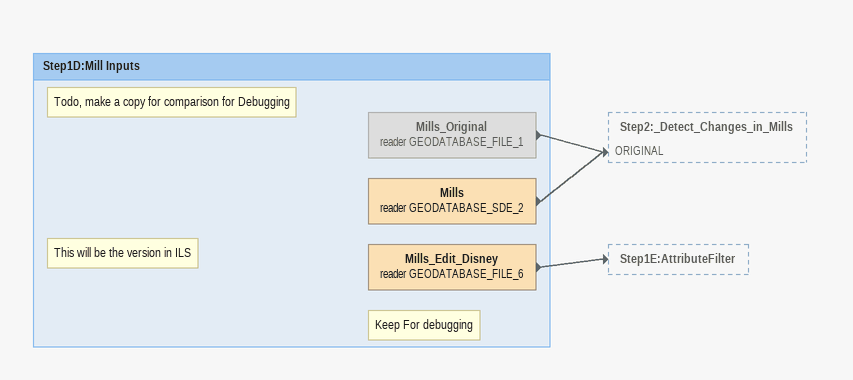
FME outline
Bookmark: Step1D:Mill Inputs
Mills (reader GEODATABASE_SDE_2)
    -> Step2:_Detect_Changes_in_Mills [ORIGINAL]
Note: This will be the version in ILS
Note: Keep For debugging
Mills_Edit_Disney (reader GEODATABASE_FILE_6)
    -> Step1E:AttributeFilter
Note: Todo, make a copy for comparison for Debugging
Mills_Original (reader GEODATABASE_FILE_1) [off]
    -> Step2:_Detect_Changes_in_Mills [ORIGINAL]
